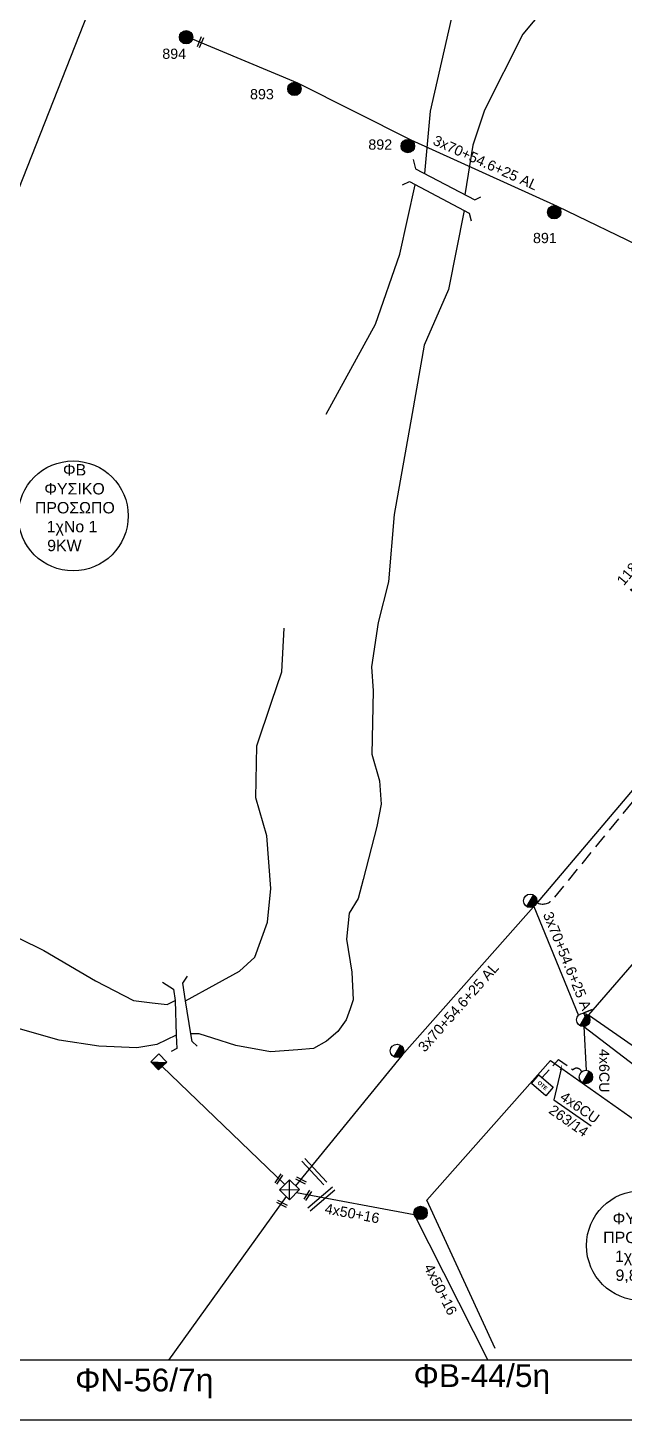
# Model space of a CAD drawing. Header units: millimetres. Extents: x 1020 to 3238, y 796 to 1818.
# Drawn here: x 1928.1 to 2032.9, y 796.3 to 1041.2 of the extents above; entities that cross this region are included whole.
import ezdxf
from ezdxf import colors
from ezdxf.entities.mleader import LeaderData, LeaderLine
from ezdxf.enums import TextEntityAlignment as Align
from ezdxf.math import Vec2, Vec3

# ---------------------------------------------------------------- set-up
doc = ezdxf.new("R2010")
doc.units = ezdxf.units.MM
doc.linetypes.add('DASHED', pattern=[19.05, 12.7, -6.35])
for name, color, linetype, lineweight in [('3x150+50', 7, 'Continuous', 30), ('3x70+54.6+25 AL', 7, 'SYN_LINE', 30), ('4x50+13_5', 7, 'Continuous', 30), ('4x50+16', 7, 'Continuous', 30), ('4x6', 7, 'SYN_LINE', 30), ('4x6CU', 7, 'Continuous', 30), ('Υπόβαθρο ΔΕΗ', 7, 'Continuous', 30)]:
    doc.layers.add(name, color=color, linetype=linetype, lineweight=lineweight)
for name, color, linetype in [('Pillar OTE', 7, 'Continuous'), ('text_kalodion', 7, 'Continuous'), ('Άγνωστα', 7, 'Continuous'), ('ΑΓΝΩΣΤΟ ΕΝΑΕΡΙΟ ΚΑΛΩΔΙΟ', 7, 'Continuous'), ('Επιγραφές - Σχήματα', 7, 'Continuous'), ('Μηχανική τομή', 7, 'Continuous'), ('Πλεκτός Στύλος', 7, 'Continuous'), ('Στύλος Ξύλινος', 7, 'Continuous'), ('Στύλος Ξύλινος @ 1', 7, 'Continuous'), ('Στύλος ΦΜ', 7, 'Continuous'), ('Στύλος ΦΜ @ 1', 7, 'Continuous'), ('Συνεστραμμένα ΧΤ   3x70+54.6+25 AL', 7, 'SYN_LINE'), ('Τομή', 7, 'Continuous')]:
    doc.layers.add(name, color=color, linetype=linetype)
doc.styles.get("Standard").update_dxf_attribs({"font": 'arial.ttf'})
doc.linetypes.add('PRANES_1r', pattern='A,0.5,[137,SPECLINE.shx,S=1,R=180,X=0,Y=0],0.5', length=1)
doc.linetypes.add('SYN_LINE', pattern='A,0.5,-0.0001,["/\\/\\/\\/",Standard,S=0.1,R=0,X=0,Y=-0.05],-0.25', length=0.7501)

# ---------------------------------------------------------------- blocks, each defined once
blk = doc.blocks.new('ΥΠΑΡΧΩΝ ΤΣΙΜΕΝΤΕΝΙΟΣ ΣΤΥΛΟΣ')
at = {"layer": 'Στύλος ΦΜ'}
blk.add_hatch(color=7, dxfattribs=at).paths.add_polyline_path([(-1.29, -2.28, 0.574793), (2.62, 0, 0.268822), (1.3, 2.27)])
at = {"layer": 'Στύλος ΦΜ', "color": 7}
blk.add_line((-1.29, -2.28), (1.3, 2.27), dxfattribs=at)
blk.add_circle((0, 0), 2.62, dxfattribs=at)
at = {"layer": 'Στύλος ΦΜ', "flags": 4}
for tag, p in [('ΑΡΙΘΜΟΣ', (-4.68, 8.05)), ('ΤΥΠΟΣ', (-4.91, 3.03))]:
    blk.add_attdef(tag, p, '', height=4, dxfattribs=at)
blk = doc.blocks.new('ΥΠΑΡΧΩΝ ΞΥΛΙΝΟΣ ΣΤΥΛΟΣ')
at = {"layer": 'Στύλος Ξύλινος'}
h = blk.add_hatch(color=7, dxfattribs=at)
h.paths.add_polyline_path([(-2.62, 0, 0.270008), (-1.29, -2.28), (1.3, 2.27, 0.576266)])
h.paths.add_polyline_path([(-1.29, -2.28, 0.574793), (2.62, 0, 0.268822), (1.3, 2.27)])
at = {"layer": 'Στύλος Ξύλινος', "color": 7}
blk.add_line((-1.29, -2.28), (1.3, 2.27), dxfattribs=at)
blk.add_circle((0, 0), 2.62, dxfattribs=at)
at = {"layer": 'Στύλος Ξύλινος', "flags": 4}
for tag, p in [('ΑΡΙΘΜΟΣ', (-4.91, 8.6)), ('ΤΥΠΟΣ', (-4.85, 3.39))]:
    blk.add_attdef(tag, p, '', height=4, dxfattribs=at)
blk = doc.blocks.new('STYLOS PLEKTOS')
at = {"layer": 'Πλεκτός Στύλος', "ltscale": 40}
blk.add_lwpolyline([(731.77, 1613.62), (736.74, 1613.62), (736.74, 1608.66), (731.77, 1608.66)], close=True, dxfattribs=at)
blk.add_lwpolyline([(731.77, 1613.62), (736.74, 1608.66), (731.77, 1608.66), (736.74, 1613.62)], dxfattribs=at)
blk = doc.blocks.new('ΤΟΜΗ')
at = {"layer": 'Τομή', "ltscale": 40}
for p, q in [((-5.68, 0), (17.06, 0)), ((-5.68, -2.77), (17.06, -2.77))]:
    blk.add_line(p, q, dxfattribs=at)
blk = doc.blocks.new('ΜΗΧΑΝΙΚΗ ΤΟΜΗ')
at = {"layer": 'Μηχανική τομή', "ltscale": 40}
for p, q in [((-1.89, 0.78), (5.68, 0.78)), ((-1.89, -0.78), (5.68, -0.78))]:
    blk.add_line(p, q, dxfattribs=at)
blk = doc.blocks.new('TETRAGWNOS STYLOS')
at = {"layer": 'Επιγραφές - Σχήματα', "ltscale": 20}
h = blk.add_hatch(color=256, dxfattribs=at)
h.dxf.hatch_style = 1
h.paths.add_polyline_path([(1780.49, 599.68), (1778.49, 597.68), (1780.49, 597.68)])
blk.add_lwpolyline([(1778.49, 599.68), (1780.49, 599.68), (1780.49, 597.68), (1778.49, 597.68)], close=True, dxfattribs=at)
blk = doc.blocks.new('PILLAR ΟΤΕ')
at = {"layer": 'Pillar OTE', "ltscale": 40}
blk.add_lwpolyline([(-3.31, 2.02), (3.39, 2.02), (3.39, -1.99), (-3.31, -1.99)], close=True, dxfattribs=at)
at = {"layer": 'Pillar OTE', "insert": (-1.81, 0.71), "char_height": 1.3575, "width": 109.961, "attachment_point": 1}
blk.add_mtext('{\\fArial|b1|i0|c161|p34;OTE}', dxfattribs=at)

msp = doc.modelspace()

# ---------------------------------------------------------------- linework, layer by layer
at = {"lineweight": -3}
msp.add_lwpolyline([(1059.16, 1801.46), (3011.12, 1801.46), (3011.12, 806.84), (1059.16, 806.84)], close=True, dxfattribs=at)
at = {"lineweight": -3, "ltscale": 0.2}
for centre in [(1936.03, 955.31), (2035.99, 826.97)]:
    msp.add_circle(centre, 9.67, dxfattribs=at)
at = {"layer": '3x150+50', "color": 5, "linetype": 'DASHED', "lineweight": -3, "ltscale": 0.2}
msp.add_lwpolyline([(2066.95, 944.14), (2061.66, 936.59), (2057.48, 936.1), (2043.97, 916.76), (2020.38, 887.88, -0.359465), (2017.55, 887.32, -1.687135)], format="xyb", dxfattribs=at)
at = {"layer": '3x70+54.6+25 AL', "color": 1, "linetype": 'SYN_LINE', "lineweight": -3, "ltscale": 20}
msp.add_lwpolyline([(2085.86, 978.49), (2068.67, 987.89), (2053.61, 997.43), (2036.98, 1002.09), (2021.22, 1009.74), (1995.48, 1021.38), (1975.54, 1031.45), (1957.02, 1039.14)], dxfattribs=at)
at = {"layer": '3x70+54.6+25 AL', "color": 30, "linetype": 'SYN_LINE', "lineweight": -3, "ltscale": 20}
msp.add_lwpolyline([(2083.32, 974.6), (2062.47, 944.26), (2041.54, 915.53), (2017.45, 887.06), (1993.83, 860.39), (1975.16, 837.46)], dxfattribs=at)
at = {"layer": '3x70+54.6+25 AL', "color": 5, "linetype": 'SYN_LINE', "lineweight": -3, "ltscale": 20}
msp.add_lwpolyline([(2017.07, 886.63), (2024.88, 867.47)], dxfattribs=at)
at = {"layer": '3x70+54.6+25 AL', "color": 151, "linetype": 'SYN_LINE', "lineweight": -3, "ltscale": 20}
msp.add_lwpolyline([(1973.52, 835.59), (1952.78, 806.84)], dxfattribs=at)
at = {"layer": '4x50+13_5', "color": 5, "linetype": 'Continuous', "lineweight": -3, "ltscale": 0.2}
msp.add_lwpolyline([(2025.87, 865.5), (2045.04, 850.82), (2067.02, 835.76), (2101.12, 812.97), (2108.05, 807.59)], dxfattribs=at)
at = {"layer": '4x50+16', "color": 173, "linetype": 'Continuous', "lineweight": -3, "ltscale": 0.2}
msp.add_lwpolyline([(1975.31, 836.3), (1996, 832.42), (2008.95, 806.84)], dxfattribs=at)
at = {"layer": '4x6', "color": 5, "linetype": 'SYN_LINE', "lineweight": -3, "ltscale": 10}
msp.add_lwpolyline([(2025.87, 865.5), (2026.23, 857.79)], dxfattribs=at)
at = {"layer": '4x6CU', "color": 5, "linetype": 'DASHED', "lineweight": -3, "ltscale": 0.15}
msp.add_lwpolyline([(2018.47, 856.46), (2021.37, 859.73), (2023.95, 857.91, -0.565593), (2025.46, 857.53)], format="xyb", dxfattribs=at)
at = {"layer": 'ΑΓΝΩΣΤΟ ΕΝΑΕΡΙΟ ΚΑΛΩΔΙΟ', "color": 151, "linetype": 'Continuous', "lineweight": -3, "ltscale": 0.2}
msp.add_lwpolyline([(1973.24, 837.74), (1951.69, 858.49)], dxfattribs=at)
at = {"layer": 'Επιγραφές - Σχήματα', "lineweight": -3}
msp.add_lwpolyline([(1019.92, 1815.41), (3237.54, 1815.41), (3238.24, 796.27), (1019.92, 796.27)], close=True, dxfattribs=at)
at = {"layer": 'Συνεστραμμένα ΧΤ   3x70+54.6+25 AL', "color": 0, "linetype": 'DASHED', "lineweight": -3, "ltscale": 0.2}
msp.add_line((2025.05, 856.4), (2025.05, 856.4), dxfattribs=at)
at = {"layer": 'Υπόβαθρο ΔΕΗ', "color": 7, "lineweight": -3}
for points in [[(1830.35, 807.46), (1812.68, 893.22), (1820.44, 894.94), (1829.03, 894.6), (1844.27, 897.56), (1870.79, 909.78), (1886.43, 925.62), (1905.7, 960.33), (1940.93, 1049.68), (1956, 1054.04), (1976.31, 1047.36)], [(2010.27, 808.87), (1998.24, 834.98), (2019.96, 859.51), (2086.74, 812.41), (2084.8, 809.32)]]:
    msp.add_lwpolyline(points, dxfattribs=at)
at = {"layer": 'Υπόβαθρο ΔΕΗ', "linetype": 'PRANES_1r', "lineweight": -3, "ltscale": 0.2}
for points in [[(2024.79, 1051.68), (2015.09, 1040.05), (2008.39, 1026.67), (2006.35, 1020.52), (2004.93, 1011.8)], [(1997.86, 1015.52), (1998.9, 1026.52), (2003.34, 1046.1)], [(1980.51, 973.23), (1989.2, 989.02), (1993.49, 1001.33), (1996.19, 1013.57)], [(2004.79, 1009.01), (2002.06, 995.16), (1997.79, 985.35), (1995.66, 973.32), (1992.51, 955.58), (1991.47, 943.72), (1989.68, 936.55), (1988.48, 928.79), (1988.82, 924.52), (1988.57, 913.39), (1989.93, 908.7), (1990.19, 904.6), (1989.42, 900.68), (1987.03, 891.34), (1986.18, 888.01), (1984.55, 885.45), (1984.12, 880.85), (1985.06, 875.05), (1985.27, 870.22), (1984.77, 868.63), (1984.05, 866.69), (1982.58, 864.64), (1980.6, 862.91), (1978.29, 861.61), (1975.56, 861.4), (1970.71, 861.03), (1964.65, 862.15), (1960.57, 863.45), (1958.19, 864.21), (1956.75, 864.21)], [(1955.8, 870.04), (1961.12, 872.96), (1965.3, 875.26), (1967.98, 877.71), (1970.2, 883.88), (1970.82, 889.78), (1970.1, 899.05), (1968.15, 905.72), (1968.31, 914.89), (1970.93, 922.57), (1972.75, 927.89), (1973.16, 935.57)], [(1823.86, 838.93), (1838.77, 843.7), (1848.15, 847.33), (1857.23, 852.12), (1864.19, 858.74), (1871.9, 867.68), (1883.42, 878.03), (1890.77, 881.98), (1898.4, 884.21), (1905.95, 885.79), (1913.02, 885.96), (1921.87, 883.29), (1930.84, 878.89), (1939.96, 873.52), (1946.64, 870.07), (1949.93, 869.68), (1952.54, 869.37), (1953.94, 870.07)], [(1954.17, 863.96), (1950.72, 862.36), (1947.23, 861.73), (1940.55, 862.07), (1933.59, 863.08), (1926.35, 865.13), (1918.83, 867.27), (1914.57, 868.71), (1910.66, 869.25), (1905.11, 868.87), (1899, 866.05), (1894.84, 862.99), (1889.84, 858.24), (1882.62, 851.16), (1878.29, 847.8), (1870.89, 841.8), (1866.19, 839.16), (1861.8, 836.68), (1854.29, 834.71), (1847.5, 833.62), (1843.37, 832.96), (1834.45, 831.52), (1825.5, 830.98)]]:
    msp.add_lwpolyline(points, dxfattribs=at)
at = {"layer": 'Υπόβαθρο ΔΕΗ', "linetype": 'Continuous', "lineweight": -3, "ltscale": 0.2}
for points in [[(1995.82, 1018), (1996.22, 1016.38), (2006.65, 1010.9), (2007.74, 1011.45)], [(1993.96, 1013.56), (1995.17, 1014.14), (2005.67, 1008.54), (2006.02, 1007.23)], [(1957.84, 862.02), (1956.97, 862.84), (1956.75, 864.21), (1955.8, 870.04), (1955.29, 873.15), (1956.14, 874.37)], [(1951.72, 873.29), (1953.66, 872.1), (1953.94, 870.07), (1954.17, 863.96), (1954.26, 861.61), (1953.25, 861.11)]]:
    msp.add_lwpolyline(points, dxfattribs=at)
at = {"layer": 'Υπόβαθρο ΔΕΗ', "color": 7, "lineweight": -3}
msp.add_lwpolyline([(2093.36, 821.77), (2120, 859.26), (2057.58, 903.21), (2026.65, 867.55), (2070.03, 837.42)], close=True, dxfattribs=at)

# ---------------------------------------------------------------- block references
at = {"layer": '3x150+50', "linetype": 'Continuous', "lineweight": -3, "ltscale": 0.2, "rotation": 313.7739133778123}
msp.add_blockref('TETRAGWNOS STYLOS', (287.71, 1730.04), dxfattribs=at)
at = {"layer": '3x150+50', "lineweight": -3, "ltscale": 0.2, "xscale": 0.5, "yscale": 0.5, "zscale": 0.5, "rotation": 45.43813870041907}
msp.add_blockref('STYLOS PLEKTOS', (2290.42, 9.97), dxfattribs=at)
at = {"layer": 'Pillar OTE', "xscale": 0.4999999999999999, "yscale": 0.4999999999999999, "zscale": 0.4999999999999999, "rotation": 318.9505038837437}
msp.add_blockref('PILLAR ΟΤΕ', (2018.52, 855.16), dxfattribs=at)
at = {"layer": 'Μηχανική τομή', "lineweight": -3}
for p, xscale, yscale, zscale, rotation in [((1958.27, 1038.22), 0.2499999999999678, 0.2499999999999678, 0.2499999999999678, 67.94509601549692), ((1971.96, 838.29), 0.2499999999999677, 0.2499999999999677, 0.2499999999999677, 56.44554714898551), ((1976.55, 838.19), 0.2499999999999677, 0.2499999999999677, 0.2499999999999677, 153.1376516679183), ((1977.06, 835.4), 0.2499999999999677, 0.2499999999999677, 0.2499999999999677, 56.44554714898551), ((1973.19, 834.06), 0.2499999999999677, 0.2499999999999677, 0.2499999999999677, 153.1376516679183)]:
    msp.add_blockref('ΜΗΧΑΝΙΚΗ ΤΟΜΗ', p, dxfattribs=dict(at, xscale=xscale, yscale=yscale, zscale=zscale, rotation=rotation))
at = {"layer": 'Στύλος Ξύλινος @ 1', "lineweight": -3, "ltscale": 40}
ref = msp.add_blockref('ΥΠΑΡΧΩΝ ΞΥΛΙΝΟΣ ΣΤΥΛΟΣ', (1955.9, 1039.5), dxfattribs=dict(at, xscale=0.4499999999995524, yscale=0.4499999999995524, zscale=0.4499999999995524))
ref.add_attrib('ΤΥΠΟΣ', '894', (1951.7, 1035.7), dxfattribs={"layer": 'Στύλος Ξύλινος', "height": 1.8, "flags": 4})
ref = msp.add_blockref('ΥΠΑΡΧΩΝ ΞΥΛΙΝΟΣ ΣΤΥΛΟΣ', (1974.95, 1030.42), dxfattribs=dict(at, xscale=0.4499999999995524, yscale=0.4499999999995524, zscale=0.4499999999995524))
ref.add_attrib('ΤΥΠΟΣ', '893', (1967.13, 1028.59), dxfattribs={"layer": 'Στύλος Ξύλινος', "height": 1.8, "flags": 4})
ref = msp.add_blockref('ΥΠΑΡΧΩΝ ΞΥΛΙΝΟΣ ΣΤΥΛΟΣ', (1994.89, 1020.36), dxfattribs=dict(at, xscale=0.4499999999995524, yscale=0.4499999999995524, zscale=0.4499999999995524))
ref.add_attrib('ΤΥΠΟΣ', '892', (1987.94, 1019.73), dxfattribs={"layer": 'Στύλος Ξύλινος', "height": 1.8, "flags": 4})
ref = msp.add_blockref('ΥΠΑΡΧΩΝ ΞΥΛΙΝΟΣ ΣΤΥΛΟΣ', (2020.64, 1008.72), dxfattribs=dict(at, xscale=0.4499999999995524, yscale=0.4499999999995524, zscale=0.4499999999995524))
ref.add_attrib('ΤΥΠΟΣ', '891', (2016.9, 1003.29), dxfattribs={"layer": 'Στύλος Ξύλινος', "height": 1.8, "flags": 4})
at = {"layer": 'Στύλος Ξύλινος @ 1', "lineweight": -3, "ltscale": 40, "xscale": 0.4499999999998181, "yscale": 0.4499999999998181, "zscale": 0.4499999999998181}
msp.add_blockref('ΥΠΑΡΧΩΝ ΞΥΛΙΝΟΣ ΣΤΥΛΟΣ', (1997.14, 832.72), dxfattribs=at)
at = {"layer": 'Στύλος ΦΜ @ 1', "lineweight": -3, "ltscale": 40, "xscale": 0.4499999999997924, "yscale": 0.4499999999997924, "zscale": 0.4499999999997924}
for p in [(2016.41, 887.61), (2025.75, 866.67), (1992.99, 861.22), (2026.21, 856.62)]:
    msp.add_blockref('ΥΠΑΡΧΩΝ ΤΣΙΜΕΝΤΕΝΙΟΣ ΣΤΥΛΟΣ', p, dxfattribs=at)
at = {"layer": 'Τομή', "lineweight": -3, "xscale": 0.2499999999999995, "yscale": 0.2499999999999995, "zscale": 0.2499999999999995}
for p, rotation in [((1977.72, 841.27), 312.9865122839746), ((1978.36, 834.55), 40.03731903804278)]:
    msp.add_blockref('ΤΟΜΗ', p, dxfattribs=dict(at, rotation=rotation))

# ---------------------------------------------------------------- texts
at = {"layer": 'text_kalodion', "linetype": 'Continuous', "lineweight": -3, "ltscale": 0.2}
for s, rotation, p in [('3x70+54.6+25 AL', 335.6639, (2008.56, 1017.44)), ('3x70+54.6+25 AL', 292.1736, (2023.2, 876.38)), ('3x70+54.6+25 AL', 48.4689, (2003.77, 868.9)), ('4x6CU', 270, (2029.45, 857.73)), ('4x6CU', 325, (2025.15, 851.28)), ('4x50+16', 349.3694, (1985.11, 832.64)), ('4x50+16', 296.8547, (2000.65, 819.27))]:
    msp.add_text(s, height=1.8, rotation=rotation, dxfattribs=at).set_placement(p, align=Align.MIDDLE_CENTER)
at = {"layer": 'Άγνωστα', "color": 7, "lineweight": -3, "char_height": 1.8, "width": 4.551914400963136e-14, "attachment_point": 1}
for s, insert, rotation in [('118/01\\PNo 91', (2031.48, 944.07), 50.1683), ('263/14', (2020.55, 851.87), 325)]:
    msp.add_mtext(s, dxfattribs=dict(at, insert=insert, rotation=rotation))
at = {"layer": 'Επιγραφές - Σχήματα', "lineweight": -3, "char_height": 4, "width": 14.2262, "attachment_point": 1}
for s, insert in [('ΦB-44/5η', (1995.9, 806.1)), ('ΦΝ-56/7η', (1936.36, 805.33))]:
    msp.add_mtext(s, dxfattribs=dict(at, insert=insert))
at = {"layer": 'Υπόβαθρο ΔΕΗ', "lineweight": -3, "char_height": 2, "width": 17.2548, "attachment_point": 1}
for s, insert in [('{\\W8.64836; }ΦΒ \\P{\\W4.42067; }ΦΥΣΙΚΟ \\P{\\W2.28183; }ΠΡΟΣΩΠΟ', (1927.52, 964.42)), ('{\\W5.64925; }1χΝο 1\\P{\\W5.75643; }9KW', (1926.99, 954.44)), ('{\\W8.64836; }ΦΒ \\P{\\W4.42067; }ΦΥΣΙΚΟ \\P{\\W2.28183; }ΠΡΟΣΩΠΟ', (2027.48, 836.08)), ('{\\W5.64925; }1χΝο 1\\P{\\W5.75643; }9,89KW', (2026.95, 826.1))]:
    msp.add_mtext(s, dxfattribs=dict(at, insert=insert))

# ---------------------------------------------------------------- leaders
at = {"layer": 'Υπόβαθρο ΔΕΗ', "color": 7, "lineweight": -3}
ml = msp.add_multileader_mtext('Standard', dxfattribs=at)
ml.set_content('', color=7)
ml.set_leader_properties()
ml.build(insert=Vec2(0, 0))
ml.multileader.update_dxf_attribs({"arrow_head_size": 1})
ctx = ml.context
ctx.base_point, ctx.arrow_head_size, ctx.plane_origin, ctx.plane_x_axis, ctx.plane_y_axis = Vec3(2030.4, 845.74), 1, Vec3(2022, 858.81), Vec3(-0.819152, 0.573576), Vec3(-0.573576, -0.819152)
ctx.text_align_type = 2
notes = []
notes.append((ctx, [(0, (1, 1, 0), (2020.57, 852.62), (0.819152, -0.573576), 8, [(0, [(2022, 858.81)], 0, [])])]))
ctx.mtext.insert, ctx.mtext.text_direction, ctx.mtext.rotation, ctx.mtext.alignment, ctx.mtext.flow_direction = Vec3(2027.62, 845.25), Vec3(-0.819152, 0.573576), 2.530727, 3, 5
for ctx, leaders in notes:
    for number, flags, end, landing, length, lines in leaders:
        leader = LeaderData()
        leader.index, (leader.has_last_leader_line, leader.has_dogleg_vector, leader.attachment_direction) = number, flags
        leader.last_leader_point, leader.dogleg_vector, leader.dogleg_length = Vec3(end), Vec3(landing), length
        for number, points, colour, breaks in lines:
            line = LeaderLine()
            line.index, line.vertices, line.color, line.breaks = number, Vec3.list(points), colors.encode_raw_color(colour), breaks
            leader.lines.append(line)
        ctx.leaders.append(leader)

doc.saveas('drawing.dxf')
